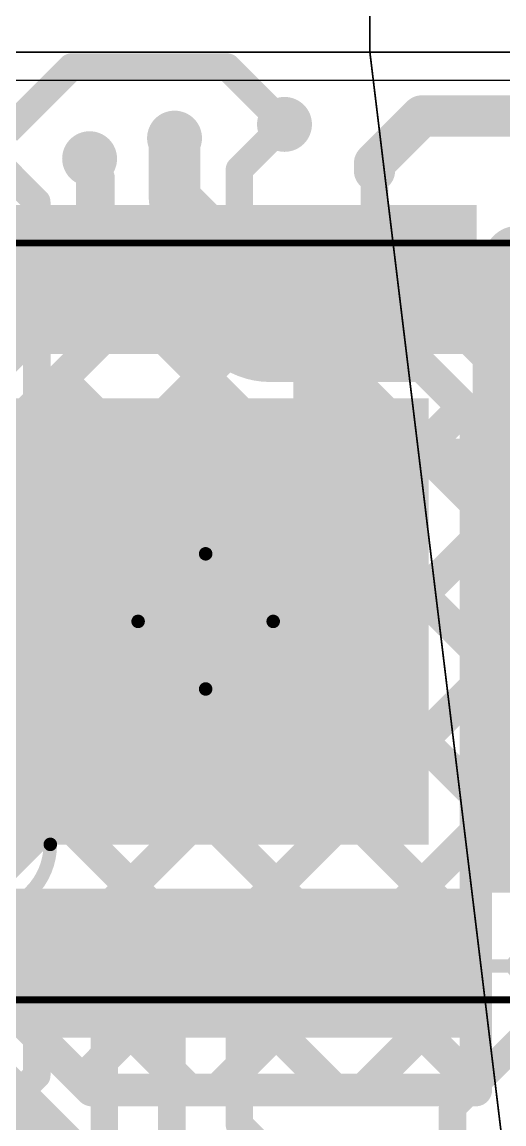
# Model space of a CAD drawing. Header units: millimetres. Extents: x 235 to 830, y 272 to 692.
# Drawn here: x 507.3 to 510.87, y 512.81 to 520.96 of the extents above; entities that cross this region are included whole.
import ezdxf

# ---------------------------------------------------------------- set-up
doc = ezdxf.new("R2010")
doc.units = ezdxf.units.MM
for name, color, linetype in [('BottomLayer', 5, 'Continuous'), ('BottomOverlay', 54, 'Continuous'), ('BottomPaste', 16, 'Continuous'), ('BottomSolder', 6, 'Continuous'), ('Mechanical1', 6, 'Continuous'), ('Mechanical7', 56, 'Continuous'), ('Mechanical9', 56, 'Continuous'), ('MultiLayer', 9, 'Continuous'), ('TopLayer', 1, 'Continuous'), ('ViaHoleLayer', 16, 'Continuous')]:
    doc.layers.add(name, color=color, linetype=linetype)

# ---------------------------------------------------------------- blocks, each defined once
blk = doc.blocks.new('VFQFN_32_MFRC52202HN1_157_B_12')
at = {"layer": 'BottomLayer'}
for points in [[(-1.905, 2.079), (-1.595, 2.079), (-1.905, 2.979), (-1.595, 2.979)], [(-1.405, 2.079), (-1.095, 2.079), (-1.405, 2.979), (-1.095, 2.979)], [(-0.905, 2.079), (-0.595, 2.079), (-0.905, 2.979), (-0.595, 2.979)], [(-0.405, 2.079), (-0.095, 2.079), (-0.405, 2.979), (-0.095, 2.979)], [(0.095, 2.079), (0.405, 2.079), (0.095, 2.979), (0.405, 2.979)], [(0.595, 2.079), (0.905, 2.079), (0.595, 2.979), (0.905, 2.979)], [(1.095, 2.079), (1.405, 2.079), (1.095, 2.979), (1.405, 2.979)], [(1.595, 2.079), (1.905, 2.079), (1.595, 2.979), (1.905, 2.979)], [(-2.979, 1.905), (-2.979, 1.595), (-2.079, 1.905), (-2.079, 1.595)], [(2.079, 1.905), (2.079, 1.595), (2.979, 1.905), (2.979, 1.595)], [(-1.55, -1.55), (1.55, -1.55), (-1.55, 1.55), (1.55, 1.55)], [(-2.979, 1.405), (-2.979, 1.095), (-2.079, 1.405), (-2.079, 1.095)], [(2.079, 1.405), (2.079, 1.095), (2.979, 1.405), (2.979, 1.095)], [(-2.979, 0.905), (-2.979, 0.595), (-2.079, 0.905), (-2.079, 0.595)], [(2.079, 0.905), (2.079, 0.595), (2.979, 0.905), (2.979, 0.595)], [(-2.979, 0.405), (-2.979, 0.095), (-2.079, 0.405), (-2.079, 0.095)], [(2.079, 0.405), (2.079, 0.095), (2.979, 0.405), (2.979, 0.095)], [(-2.979, -0.095), (-2.979, -0.405), (-2.079, -0.095), (-2.079, -0.405)], [(2.079, -0.095), (2.079, -0.405), (2.979, -0.095), (2.979, -0.405)], [(-2.979, -0.595), (-2.979, -0.905), (-2.079, -0.595), (-2.079, -0.905)], [(2.079, -0.595), (2.079, -0.905), (2.979, -0.595), (2.979, -0.905)], [(-2.979, -1.095), (-2.979, -1.405), (-2.079, -1.095), (-2.079, -1.405)], [(2.079, -1.095), (2.079, -1.405), (2.979, -1.095), (2.979, -1.405)], [(-2.979, -1.595), (-2.979, -1.905), (-2.079, -1.595), (-2.079, -1.905)], [(2.079, -1.595), (2.079, -1.905), (2.979, -1.595), (2.979, -1.905)], [(-1.905, -2.979), (-1.595, -2.979), (-1.905, -2.079), (-1.595, -2.079)], [(-1.405, -2.979), (-1.095, -2.979), (-1.405, -2.079), (-1.095, -2.079)], [(-0.905, -2.979), (-0.595, -2.979), (-0.905, -2.079), (-0.595, -2.079)], [(-0.405, -2.979), (-0.095, -2.979), (-0.405, -2.079), (-0.095, -2.079)], [(0.095, -2.979), (0.405, -2.979), (0.095, -2.079), (0.405, -2.079)], [(0.595, -2.979), (0.905, -2.979), (0.595, -2.079), (0.905, -2.079)], [(1.095, -2.979), (1.405, -2.979), (1.095, -2.079), (1.405, -2.079)], [(1.595, -2.979), (1.905, -2.979), (1.595, -2.079), (1.905, -2.079)]]:
    blk.add_solid(points, dxfattribs=at)
at = {"layer": 'BottomOverlay', "const_width": 0.2}
for points in [[(-2.55, 2.325), (-2.55, 2.55)], [(-2.55, 2.55), (-2.325, 2.55)], [(2.325, 2.55), (2.55, 2.55)], [(2.55, 2.325), (2.55, 2.55)], [(-2.55, -2.55), (-2.55, -2.325)], [(2.55, -2.55), (2.55, -2.325)], [(-2.55, -2.55), (-2.325, -2.55)], [(2.325, -2.55), (2.55, -2.55)]]:
    blk.add_lwpolyline(points, dxfattribs=at)
at = {"layer": 'BottomOverlay'}
for points, const_width in [([(-2.6, 2.55, 1), (-2.5, 2.55, 1)], 0.1), ([(-2.6, 2.55, 1), (-2.5, 2.55, 1)], 0.1), ([(-2.375, 2.55, 1), (-2.275, 2.55, 1)], 0.1), ([(2.275, 2.55, 1), (2.375, 2.55, 1)], 0.1), ([(2.5, 2.55, 1), (2.6, 2.55, 1)], 0.1), ([(2.5, 2.55, 1), (2.6, 2.55, 1)], 0.1), ([(-2.6, 2.325, 1), (-2.5, 2.325, 1)], 0.1), ([(2.5, 2.325, 1), (2.6, 2.325, 1)], 0.1), ([(-3.075, -2.4, 1), (-3.325, -2.4, 1)], 0.25), ([(-3.3875, -2.4, 1), (-3.2625, -2.4, 1)], 0.125), ([(-3.1375, -2.4, 1), (-3.0125, -2.4, 1)], 0.125), ([(-2.6, -2.325, 1), (-2.5, -2.325, 1)], 0.1), ([(2.5, -2.325, 1), (2.6, -2.325, 1)], 0.1), ([(-2.6, -2.55, 1), (-2.5, -2.55, 1)], 0.1), ([(-2.6, -2.55, 1), (-2.5, -2.55, 1)], 0.1), ([(-2.375, -2.55, 1), (-2.275, -2.55, 1)], 0.1), ([(2.275, -2.55, 1), (2.375, -2.55, 1)], 0.1), ([(2.5, -2.55, 1), (2.6, -2.55, 1)], 0.1), ([(2.5, -2.55, 1), (2.6, -2.55, 1)], 0.1)]:
    blk.add_lwpolyline(points, format="xyb", close=True, dxfattribs=dict(at, const_width=const_width))
at = {"layer": 'BottomPaste'}
for points in [[(-1.905, 2.079), (-1.595, 2.079), (-1.905, 2.979), (-1.595, 2.979)], [(-1.405, 2.079), (-1.095, 2.079), (-1.405, 2.979), (-1.095, 2.979)], [(-0.905, 2.079), (-0.595, 2.079), (-0.905, 2.979), (-0.595, 2.979)], [(-0.405, 2.079), (-0.095, 2.079), (-0.405, 2.979), (-0.095, 2.979)], [(0.095, 2.079), (0.405, 2.079), (0.095, 2.979), (0.405, 2.979)], [(0.595, 2.079), (0.905, 2.079), (0.595, 2.979), (0.905, 2.979)], [(1.095, 2.079), (1.405, 2.079), (1.095, 2.979), (1.405, 2.979)], [(1.595, 2.079), (1.905, 2.079), (1.595, 2.979), (1.905, 2.979)], [(-2.979, 1.905), (-2.979, 1.595), (-2.079, 1.905), (-2.079, 1.595)], [(2.079, 1.905), (2.079, 1.595), (2.979, 1.905), (2.979, 1.595)], [(-1.55, -1.55), (1.55, -1.55), (-1.55, 1.55), (1.55, 1.55)], [(-2.979, 1.405), (-2.979, 1.095), (-2.079, 1.405), (-2.079, 1.095)], [(2.079, 1.405), (2.079, 1.095), (2.979, 1.405), (2.979, 1.095)], [(-2.979, 0.905), (-2.979, 0.595), (-2.079, 0.905), (-2.079, 0.595)], [(2.079, 0.905), (2.079, 0.595), (2.979, 0.905), (2.979, 0.595)], [(-2.979, 0.405), (-2.979, 0.095), (-2.079, 0.405), (-2.079, 0.095)], [(2.079, 0.405), (2.079, 0.095), (2.979, 0.405), (2.979, 0.095)], [(-2.979, -0.095), (-2.979, -0.405), (-2.079, -0.095), (-2.079, -0.405)], [(2.079, -0.095), (2.079, -0.405), (2.979, -0.095), (2.979, -0.405)], [(-2.979, -0.595), (-2.979, -0.905), (-2.079, -0.595), (-2.079, -0.905)], [(2.079, -0.595), (2.079, -0.905), (2.979, -0.595), (2.979, -0.905)], [(-2.979, -1.095), (-2.979, -1.405), (-2.079, -1.095), (-2.079, -1.405)], [(2.079, -1.095), (2.079, -1.405), (2.979, -1.095), (2.979, -1.405)], [(-2.979, -1.595), (-2.979, -1.905), (-2.079, -1.595), (-2.079, -1.905)], [(2.079, -1.595), (2.079, -1.905), (2.979, -1.595), (2.979, -1.905)], [(-1.905, -2.979), (-1.595, -2.979), (-1.905, -2.079), (-1.595, -2.079)], [(-1.405, -2.979), (-1.095, -2.979), (-1.405, -2.079), (-1.095, -2.079)], [(-0.905, -2.979), (-0.595, -2.979), (-0.905, -2.079), (-0.595, -2.079)], [(-0.405, -2.979), (-0.095, -2.979), (-0.405, -2.079), (-0.095, -2.079)], [(0.095, -2.979), (0.405, -2.979), (0.095, -2.079), (0.405, -2.079)], [(0.595, -2.979), (0.905, -2.979), (0.595, -2.079), (0.905, -2.079)], [(1.095, -2.979), (1.405, -2.979), (1.095, -2.079), (1.405, -2.079)], [(1.595, -2.979), (1.905, -2.979), (1.595, -2.079), (1.905, -2.079)]]:
    blk.add_solid(points, dxfattribs=at)
at = {"layer": 'BottomSolder'}
for points in [[(-2.0066, 1.9774), (-1.4934, 1.9774), (-2.0066, 3.0806), (-1.4934, 3.0806)], [(-1.5066, 1.9774), (-0.9934, 1.9774), (-1.5066, 3.0806), (-0.9934, 3.0806)], [(-1.0066, 1.9774), (-0.4934, 1.9774), (-1.0066, 3.0806), (-0.4934, 3.0806)], [(-0.5066, 1.9774), (0.0066, 1.9774), (-0.5066, 3.0806), (0.0066, 3.0806)], [(-0.0066, 1.9774), (0.5066, 1.9774), (-0.0066, 3.0806), (0.5066, 3.0806)], [(0.4934, 1.9774), (1.0066, 1.9774), (0.4934, 3.0806), (1.0066, 3.0806)], [(0.9934, 1.9774), (1.5066, 1.9774), (0.9934, 3.0806), (1.5066, 3.0806)], [(1.4934, 1.9774), (2.0066, 1.9774), (1.4934, 3.0806), (2.0066, 3.0806)], [(-3.0806, 2.0066), (-3.0806, 1.4934), (-1.9774, 2.0066), (-1.9774, 1.4934)], [(1.9774, 2.0066), (1.9774, 1.4934), (3.0806, 2.0066), (3.0806, 1.4934)], [(-1.6516, -1.6516), (1.6516, -1.6516), (-1.6516, 1.6516), (1.6516, 1.6516)], [(-3.0806, 1.5066), (-3.0806, 0.9934), (-1.9774, 1.5066), (-1.9774, 0.9934)], [(1.9774, 1.5066), (1.9774, 0.9934), (3.0806, 1.5066), (3.0806, 0.9934)], [(-3.0806, 1.0066), (-3.0806, 0.4934), (-1.9774, 1.0066), (-1.9774, 0.4934)], [(1.9774, 1.0066), (1.9774, 0.4934), (3.0806, 1.0066), (3.0806, 0.4934)], [(-3.0806, 0.5066), (-3.0806, -0.0066), (-1.9774, 0.5066), (-1.9774, -0.0066)], [(1.9774, 0.5066), (1.9774, -0.0066), (3.0806, 0.5066), (3.0806, -0.0066)], [(-3.0806, 0.0066), (-3.0806, -0.5066), (-1.9774, 0.0066), (-1.9774, -0.5066)], [(1.9774, 0.0066), (1.9774, -0.5066), (3.0806, 0.0066), (3.0806, -0.5066)], [(-3.0806, -0.4934), (-3.0806, -1.0066), (-1.9774, -0.4934), (-1.9774, -1.0066)], [(1.9774, -0.4934), (1.9774, -1.0066), (3.0806, -0.4934), (3.0806, -1.0066)], [(-3.0806, -0.9934), (-3.0806, -1.5066), (-1.9774, -0.9934), (-1.9774, -1.5066)], [(1.9774, -0.9934), (1.9774, -1.5066), (3.0806, -0.9934), (3.0806, -1.5066)], [(-3.0806, -1.4934), (-3.0806, -2.0066), (-1.9774, -1.4934), (-1.9774, -2.0066)], [(1.9774, -1.4934), (1.9774, -2.0066), (3.0806, -1.4934), (3.0806, -2.0066)], [(-2.0066, -3.0806), (-1.4934, -3.0806), (-2.0066, -1.9774), (-1.4934, -1.9774)], [(-1.5066, -3.0806), (-0.9934, -3.0806), (-1.5066, -1.9774), (-0.9934, -1.9774)], [(-1.0066, -3.0806), (-0.4934, -3.0806), (-1.0066, -1.9774), (-0.4934, -1.9774)], [(-0.5066, -3.0806), (0.0066, -3.0806), (-0.5066, -1.9774), (0.0066, -1.9774)], [(-0.0066, -3.0806), (0.5066, -3.0806), (-0.0066, -1.9774), (0.5066, -1.9774)], [(0.4934, -3.0806), (1.0066, -3.0806), (0.4934, -1.9774), (1.0066, -1.9774)], [(0.9934, -3.0806), (1.5066, -3.0806), (0.9934, -1.9774), (1.5066, -1.9774)], [(1.4934, -3.0806), (2.0066, -3.0806), (1.4934, -1.9774), (2.0066, -1.9774)]]:
    blk.add_solid(points, dxfattribs=at)
at = {"layer": 'Mechanical7', "const_width": 0.1}
for points in [[(-2.55, -2.55), (-2.55, 2.55)], [(-2.55, 2.55), (2.55, 2.55)], [(2.55, -2.55), (2.55, 2.55)], [(-2.55, -2.55), (2.55, -2.55)]]:
    blk.add_lwpolyline(points, dxfattribs=at)
at = {"layer": 'Mechanical7'}
for points, const_width in [([(-2.575, 2.55, 1), (-2.525, 2.55, 1)], 0.05), ([(-2.575, 2.55, 1), (-2.525, 2.55, 1)], 0.05), ([(2.525, 2.55, 1), (2.575, 2.55, 1)], 0.05), ([(2.525, 2.55, 1), (2.575, 2.55, 1)], 0.05), ([(-1.15, -1.65, 1), (-2.15, -1.65, 1)], 0.1), ([(-2.175, -1.65, 1), (-2.125, -1.65, 1)], 0.05), ([(-1.175, -1.65, 1), (-1.125, -1.65, 1)], 0.05), ([(-2.575, -2.55, 1), (-2.525, -2.55, 1)], 0.05), ([(-2.575, -2.55, 1), (-2.525, -2.55, 1)], 0.05), ([(2.525, -2.55, 1), (2.575, -2.55, 1)], 0.05), ([(2.525, -2.55, 1), (2.575, -2.55, 1)], 0.05)]:
    blk.add_lwpolyline(points, format="xyb", close=True, dxfattribs=dict(at, const_width=const_width))
at = {"layer": 'Mechanical9'}
for points, const_width in [([(-2.8, -2.8), (-2.8, 2.8)], 0.05), ([(-2.8, 2.8), (2.8, 2.8)], 0.05), ([(2.8, -2.8), (2.8, 2.8)], 0.05), ([(0, -0.5), (0, 0.5)], 0.1), ([(-0.5, 0), (0.5, 0)], 0.1), ([(-2.8, -2.8), (2.8, -2.8)], 0.05)]:
    blk.add_lwpolyline(points, dxfattribs=dict(at, const_width=const_width))
for points, const_width in [([(-2.8125, 2.8, 1), (-2.7875, 2.8, 1)], 0.025), ([(-2.8125, 2.8, 1), (-2.7875, 2.8, 1)], 0.025), ([(2.7875, 2.8, 1), (2.8125, 2.8, 1)], 0.025), ([(2.7875, 2.8, 1), (2.8125, 2.8, 1)], 0.025), ([(-0.025, 0.5, 1), (0.025, 0.5, 1)], 0.05), ([(-0.525, 0, 1), (-0.475, 0, 1)], 0.05), ([(0.475, 0, 1), (0.525, 0, 1)], 0.05), ([(-0.025, -0.5, 1), (0.025, -0.5, 1)], 0.05), ([(-2.8125, -2.8, 1), (-2.7875, -2.8, 1)], 0.025), ([(-2.8125, -2.8, 1), (-2.7875, -2.8, 1)], 0.025), ([(2.7875, -2.8, 1), (2.8125, -2.8, 1)], 0.025), ([(2.7875, -2.8, 1), (2.8125, -2.8, 1)], 0.025)]:
    blk.add_lwpolyline(points, format="xyb", close=True, dxfattribs=dict(at, const_width=const_width))

msp = doc.modelspace()

# ---------------------------------------------------------------- linework, layer by layer
at = {"layer": 'BottomLayer'}
msp.add_line((474.1641, 520.533), (538.9341, 520.533), dxfattribs=at)
for points, const_width in [([(509.1406, 520.205, 1), (509.3438, 520.205, 1)], 0.2032), ([(510.182, 520.2675, 1), (510.3344, 520.2675, 1)], 0.1524), ([(510.182, 520.2675, 1), (510.3344, 520.2675, 1)], 0.1524), ([(508.3265, 520.1034, 1), (508.5297, 520.1034, 1)], 0.2032), ([(509.1914, 520.205, 1), (509.293, 520.205, 1)], 0.1016), ([(508.3773, 520.1034, 1), (508.4789, 520.1034, 1)], 0.1016), ([(507.6979, 519.951, 1), (507.9011, 519.951, 1)], 0.2032), ([(507.7487, 519.951, 1), (507.8503, 519.951, 1)], 0.1016), ([(507.7876, 519.9292, 1), (507.8892, 519.9292, 1)], 0.1016), ([(507.7876, 519.9292, 1), (507.8892, 519.9292, 1)], 0.1016), ([(507.8094, 519.951, 1), (507.911, 519.951, 1)], 0.1016), ([(507.8094, 519.951, 1), (507.911, 519.951, 1)], 0.1016), ([(509.8323, 519.9178, 1), (509.9847, 519.9178, 1)], 0.1524), ([(509.8323, 519.9178, 1), (509.9847, 519.9178, 1)], 0.1524), ([(507.7876, 519.8572, 1), (507.8892, 519.8572, 1)], 0.1016), ([(507.7876, 519.8572, 1), (507.8892, 519.8572, 1)], 0.1016), ([(508.8577, 519.8714, 1), (508.9593, 519.8714, 1)], 0.1016), ([(508.8577, 519.8714, 1), (508.9593, 519.8714, 1)], 0.1016), ([(509.8323, 519.8611, 1), (509.9847, 519.8611, 1)], 0.1524), ([(509.8577, 519.8611, 1), (509.9593, 519.8611, 1)], 0.1016), ([(507.8334, 519.8114, 1), (507.935, 519.8114, 1)], 0.1016), ([(507.8334, 519.8114, 1), (507.935, 519.8114, 1)], 0.1016), ([(507.3577, 519.6316, 1), (507.4593, 519.6316, 1)], 0.1016), ([(507.3577, 519.6316, 1), (507.4593, 519.6316, 1)], 0.1016), ([(510.8424, 519.2007, 1), (511.0964, 519.2007, 1)], 0.254), ([(510.4111, 519.2007, 1), (510.5127, 519.2007, 1)], 0.1016), ([(510.4111, 519.2007, 1), (510.5127, 519.2007, 1)], 0.1016), ([(510.3577, 519.1473, 1), (510.4593, 519.1473, 1)], 0.1016), ([(510.3577, 519.1473, 1), (510.4593, 519.1473, 1)], 0.1016), ([(507.3577, 519.0566, 1), (507.4593, 519.0566, 1)], 0.1016), ([(507.3577, 519.0566, 1), (507.4593, 519.0566, 1)], 0.1016), ([(507.8334, 519.0809, 1), (507.935, 519.0809, 1)], 0.1016), ([(507.8334, 519.0809, 1), (507.935, 519.0809, 1)], 0.1016), ([(507.8577, 519.0566, 1), (507.9593, 519.0566, 1)], 0.1016), ([(508.3577, 519.0566, 1), (508.4593, 519.0566, 1)], 0.1016), ([(508.3773, 519.0761, 1), (508.4789, 519.0761, 1)], 0.1016), ([(508.3773, 519.0761, 1), (508.4789, 519.0761, 1)], 0.1016), ([(508.8577, 519.0566, 1), (508.9593, 519.0566, 1)], 0.1016), ([(509.3577, 519.0566, 1), (509.4593, 519.0566, 1)], 0.1016), ([(509.8577, 519.0566, 1), (509.9593, 519.0566, 1)], 0.1016), ([(510.3577, 519.0566, 1), (510.4593, 519.0566, 1)], 0.1016), ([(509.3577, 517.976, 1), (509.4593, 517.976, 1)], 0.1016), ([(509.3577, 517.976, 1), (509.4593, 517.976, 1)], 0.1016), ([(507.3577, 517.7776, 1), (507.4593, 517.7776, 1)], 0.1016), ([(507.3577, 517.7776, 1), (507.4593, 517.7776, 1)], 0.1016), ([(509.8577, 517.7776, 1), (509.9593, 517.7776, 1)], 0.1016), ([(509.8577, 517.7776, 1), (509.9593, 517.7776, 1)], 0.1016), ([(507.5077, 517.6276, 1), (507.6093, 517.6276, 1)], 0.1016), ([(507.5077, 517.6276, 1), (507.6093, 517.6276, 1)], 0.1016), ([(509.7061, 517.6276, 1), (509.8077, 517.6276, 1)], 0.1016), ([(509.7061, 517.6276, 1), (509.8077, 517.6276, 1)], 0.1016), ([(509.7077, 517.6276, 1), (509.8093, 517.6276, 1)], 0.1016), ([(509.7077, 517.6276, 1), (509.8093, 517.6276, 1)], 0.1016), ([(509.7077, 517.6276, 1), (509.8093, 517.6276, 1)], 0.1016), ([(508.3577, 516.7776, 1), (508.4593, 516.7776, 1)], 0.1016), ([(508.3577, 516.7776, 1), (508.4593, 516.7776, 1)], 0.1016), ([(508.3577, 516.7776, 1), (508.4593, 516.7776, 1)], 0.1016), ([(508.6077, 516.5276, 1), (508.7093, 516.5276, 1)], 0.1016), ([(508.6077, 516.5276, 1), (508.7093, 516.5276, 1)], 0.1016), ([(507.5077, 516.2776, 1), (507.6093, 516.2776, 1)], 0.1016), ([(507.3577, 513.9986, 1), (507.4593, 513.9986, 1)], 0.1016), ([(507.8577, 513.9986, 1), (507.9593, 513.9986, 1)], 0.1016), ([(508.3577, 513.9986, 1), (508.4593, 513.9986, 1)], 0.1016), ([(508.8577, 513.9986, 1), (508.9593, 513.9986, 1)], 0.1016), ([(507.3577, 513.1683, 1), (507.4593, 513.1683, 1)], 0.1016), ([(507.3577, 513.1683, 1), (507.4593, 513.1683, 1)], 0.1016), ([(510.4353, 512.9324, 1), (510.5369, 512.9324, 1)], 0.1016), ([(510.4353, 512.9324, 1), (510.5369, 512.9324, 1)], 0.1016), ([(508.8577, 512.8034, 1), (508.9593, 512.8034, 1)], 0.1016), ([(508.8577, 512.8034, 1), (508.9593, 512.8034, 1)], 0.1016)]:
    msp.add_lwpolyline(points, format="xyb", close=True, dxfattribs=dict(at, const_width=const_width))
for points, const_width in [([(509.9085, 519.9178), (510.2582, 520.2675)], 0.3048), ([(510.2582, 520.2675), (511.4012, 520.2675)], 0.3048), ([(506.8351, 520.205), (507.4085, 519.6316)], 0.2032), ([(508.9085, 519.8714), (509.2422, 520.205)], 0.2032), ([(508.4281, 519.0761), (508.4281, 520.1034)], 0.2032), ([(507.7995, 519.951), (507.8602, 519.951)], 0.2032), ([(507.8384, 519.9292), (507.8602, 519.951)], 0.2032), ([(507.8384, 519.8572), (507.8384, 519.9292)], 0.2032), ([(509.9085, 519.8611), (509.9085, 519.9178)], 0.3048), ([(507.8384, 519.8572), (507.8842, 519.8114)], 0.2032), ([(508.9085, 519.0566), (508.9085, 519.8714)], 0.2032), ([(509.9085, 519.0566), (509.9085, 519.8611)], 0.2032), ([(507.8842, 519.0809), (507.8842, 519.8114)], 0.2032), ([(507.4085, 519.0566), (507.4085, 519.6316)], 0.2032), ([(510.9694, 519.2007), (511.9637, 519.2007)], 0.508), ([(510.4085, 519.1473), (510.4619, 519.2007)], 0.2032), ([(510.4619, 519.2007), (510.9694, 519.2007)], 0.2032), ([(510.4085, 519.0566), (510.4085, 519.1473)], 0.2032), ([(507.4085, 517.7776), (507.4085, 519.0566)], 0.2032), ([(507.8842, 519.0809), (507.9085, 519.0566)], 0.2032), ([(508.4085, 519.0566), (508.4281, 519.0761)], 0.2032), ([(509.4085, 517.976), (509.4085, 519.0566)], 0.2032), ([(509.4085, 517.976), (509.7569, 517.6276)], 0.2032), ([(507.4085, 517.7776), (507.5585, 517.6276)], 0.2032), ([(509.7585, 517.6276), (509.9085, 517.7776)], 0.2032), ([(509.9085, 517.7776), (511.1875, 517.7776)], 0.2032), ([(507.5585, 517.6276), (508.4085, 516.7776)], 0.2032), ([(508.6585, 516.5276), (509.7585, 517.6276)], 0.2032), ([(509.7569, 517.6276), (509.7585, 517.6276)], 0.2032), ([(506.1295, 516.7776), (508.4085, 516.7776)], 0.2032), ([(508.4085, 516.7776), (508.6585, 516.5276)], 0.2032), ([(506.1295, 516.2776), (507.5585, 516.2776)], 0.2032), ([(507.4085, 513.1683), (507.4085, 513.9986)], 0.2032), ([(507.9085, 512.4822), (507.9085, 513.9986)], 0.2032), ([(508.4085, 512.4256), (508.4085, 513.9986)], 0.2032), ([(508.9085, 512.8034), (508.9085, 513.9986)], 0.2032), ([(510.4861, 512.9324), (511.1875, 513.6339)], 0.2032), ([(506.1942, 511.954), (507.4085, 513.1683)], 0.2032), ([(510.4861, 509.9098), (510.4861, 512.9324)], 0.2032), ([(508.9085, 512.8034), (509.7585, 511.9534)], 0.2032)]:
    msp.add_lwpolyline(points, dxfattribs=dict(at, const_width=const_width))
at = {"layer": 'Mechanical1', "const_width": 0.0127}
for points in [[(509.8741, 520.74), (509.8741, 586.24)], [(494.8741, 520.74), (516.8741, 520.74)], [(509.8741, 520.74), (516.0741, 469.74)]]:
    msp.add_lwpolyline(points, dxfattribs=at)
at = {"layer": 'Mechanical1', "const_width": 0.00635}
msp.add_lwpolyline([(509.8709, 520.74, 1), (509.8773, 520.74, 1)], format="xyb", close=True, dxfattribs=at)
msp.add_lwpolyline([(509.8709, 520.74, 1), (509.8773, 520.74, 1)], format="xyb", close=True, dxfattribs=at)
at = {"layer": 'MultiLayer', "const_width": 0.2032}
for points in [[(509.1406, 520.205, 1), (509.3438, 520.205, 1)], [(508.3265, 520.1034, 1), (508.5297, 520.1034, 1)], [(507.6979, 519.951, 1), (507.9011, 519.951, 1)]]:
    msp.add_lwpolyline(points, format="xyb", close=True, dxfattribs=at)
at = {"layer": 'TopLayer'}
msp.add_line((474.1641, 520.533), (538.9341, 520.533), dxfattribs=at)
for points, const_width in [([(507.1899, 520.1542), (507.6643, 520.6286)], 0.2032), ([(507.6643, 520.6286), (508.8186, 520.6286)], 0.2032), ([(508.8186, 520.6286), (509.2422, 520.205)], 0.2032), ([(508.4281, 519.6526), (508.4281, 520.1034)], 0.381), ([(507.7995, 519.062), (507.7995, 519.951)], 0.2032), ([(508.4281, 519.6526), (509.134, 518.9467)], 0.381), ([(508.1742, 519.251), (508.6289, 518.7963)], 0.2413), ([(508.1742, 519.062), (508.1742, 519.251)], 0.2413), ([(508.1479, 518.9242), (508.3244, 519.1007)], 0.2413), ([(509.134, 518.9467), (510.5679, 518.9467)], 0.508), ([(510.5679, 518.9467), (511.2488, 518.2657)], 0.635), ([(504.4893, 515.7518), (507.7995, 519.062)], 0.2032), ([(508.1178, 518.8643), (510.6583, 516.3238)], 0.2413), ([(504.7548, 515.4875), (508.0639, 518.7965)], 0.2413), ([(505.2721, 514.9708), (508.8227, 518.5214)], 0.2413), ([(506.1267, 514.7477), (509.7986, 518.4196)], 0.2413), ([(509.134, 518.4196), (510.2597, 518.4196)], 0.2413), ([(509.6401, 518.4196), (510.6583, 517.4015)], 0.2413), ([(510.2597, 518.4196), (510.6583, 518.0211)], 0.2413), ([(507.5859, 518.3186), (510.6583, 515.2462)], 0.2413), ([(506.6655, 514.2089), (510.568, 518.1114)], 0.2413), ([(510.6583, 513.0602), (510.6583, 518.0211)], 0.2413), ([(507.0471, 517.7798), (510.6583, 514.1686)], 0.2413), ([(506.5083, 517.2409), (510.6583, 513.0909)], 0.2413), ([(507.2043, 513.6701), (510.6583, 517.124)], 0.2413), ([(505.9694, 516.7021), (509.6113, 513.0602)], 0.2413), ([(505.4306, 516.1633), (508.5337, 513.0602)], 0.2413), ([(507.7431, 513.1313), (510.6583, 516.0464)], 0.2413), ([(508.7497, 513.0602), (510.6583, 514.9688)], 0.2413), ([(509.8274, 513.0602), (510.6583, 513.8911)], 0.2413), ([(507.0514, 513.823), (507.8142, 513.0602)], 0.2413), ([(506.633, 513.4062), (507.5695, 512.4697)], 0.635), ([(507.8142, 513.0602), (510.6583, 513.0602)], 0.2413)]:
    msp.add_lwpolyline(points, dxfattribs=dict(at, const_width=const_width))
for points, const_width in [([(507.6135, 520.6286, 1), (507.7151, 520.6286, 1)], 0.1016), ([(507.6135, 520.6286, 1), (507.7151, 520.6286, 1)], 0.1016), ([(508.7678, 520.6286, 1), (508.8694, 520.6286, 1)], 0.1016), ([(508.7678, 520.6286, 1), (508.8694, 520.6286, 1)], 0.1016), ([(509.1406, 520.205, 1), (509.3438, 520.205, 1)], 0.2032), ([(508.3265, 520.1034, 1), (508.5297, 520.1034, 1)], 0.2032), ([(508.3329, 520.1034, 1), (508.5234, 520.1034, 1)], 0.1905), ([(509.1914, 520.205, 1), (509.293, 520.205, 1)], 0.1016), ([(507.6979, 519.951, 1), (507.9011, 519.951, 1)], 0.2032), ([(507.7487, 519.951, 1), (507.8503, 519.951, 1)], 0.1016), ([(508.3329, 519.6526, 1), (508.5234, 519.6526, 1)], 0.1905), ([(508.3329, 519.6526, 1), (508.5234, 519.6526, 1)], 0.1905), ([(508.1138, 519.251, 1), (508.2345, 519.251, 1)], 0.1206), ([(508.1138, 519.251, 1), (508.2345, 519.251, 1)], 0.1206), ([(508.2641, 519.1007, 1), (508.3848, 519.1007, 1)], 0.1206), ([(509.007, 518.9467, 1), (509.261, 518.9467, 1)], 0.254), ([(510.4091, 518.9467, 1), (510.7266, 518.9467, 1)], 0.3175), ([(510.4409, 518.9467, 1), (510.6949, 518.9467, 1)], 0.254), ([(507.7487, 519.062, 1), (507.8503, 519.062, 1)], 0.1016), ([(507.7487, 519.062, 1), (507.8503, 519.062, 1)], 0.1016), ([(508.1138, 519.062, 1), (508.2345, 519.062, 1)], 0.1206), ([(508.1138, 519.062, 1), (508.2345, 519.062, 1)], 0.1206), ([(508.1138, 519.062, 1), (508.2345, 519.062, 1)], 0.1206), ([(509.0388, 518.9467, 1), (509.2293, 518.9467, 1)], 0.1905), ([(508.0876, 518.9242, 1), (508.2082, 518.9242, 1)], 0.1206), ([(508.0574, 518.8643, 1), (508.1781, 518.8643, 1)], 0.1206), ([(508.0035, 518.7965, 1), (508.1242, 518.7965, 1)], 0.1206), ([(508.0035, 518.7965, 1), (508.1242, 518.7965, 1)], 0.1206), ([(508.0041, 518.7971, 1), (508.1248, 518.7971, 1)], 0.1206), ([(508.5686, 518.7963, 1), (508.6892, 518.7963, 1)], 0.1206), ([(508.5686, 518.7963, 1), (508.6892, 518.7963, 1)], 0.1206), ([(508.7624, 518.5214, 1), (508.8831, 518.5214, 1)], 0.1206), ([(509.0737, 518.4196, 1), (509.1944, 518.4196, 1)], 0.1206), ([(509.0737, 518.4196, 1), (509.1944, 518.4196, 1)], 0.1206), ([(509.5797, 518.4196, 1), (509.7004, 518.4196, 1)], 0.1206), ([(509.7383, 518.4196, 1), (509.8589, 518.4196, 1)], 0.1206), ([(510.1994, 518.4196, 1), (510.3201, 518.4196, 1)], 0.1206), ([(510.1994, 518.4196, 1), (510.3201, 518.4196, 1)], 0.1206), ([(507.5256, 518.3186, 1), (507.6462, 518.3186, 1)], 0.1206), ([(510.5077, 518.1114, 1), (510.6283, 518.1114, 1)], 0.1206), ([(510.5979, 518.0211, 1), (510.7186, 518.0211, 1)], 0.1206), ([(510.5979, 518.0211, 1), (510.7186, 518.0211, 1)], 0.1206), ([(510.5979, 517.4015, 1), (510.7186, 517.4015, 1)], 0.1206), ([(510.5979, 517.124, 1), (510.7186, 517.124, 1)], 0.1206), ([(510.5979, 516.3238, 1), (510.7186, 516.3238, 1)], 0.1206), ([(510.5979, 516.0464, 1), (510.7186, 516.0464, 1)], 0.1206), ([(510.5979, 515.2462, 1), (510.7186, 515.2462, 1)], 0.1206), ([(510.5979, 514.9688, 1), (510.7186, 514.9688, 1)], 0.1206), ([(510.5979, 514.1686, 1), (510.7186, 514.1686, 1)], 0.1206), ([(510.5979, 513.8911, 1), (510.7186, 513.8911, 1)], 0.1206), ([(507.144, 513.6701, 1), (507.2646, 513.6701, 1)], 0.1206), ([(507.6828, 513.1313, 1), (507.8034, 513.1313, 1)], 0.1206), ([(507.7538, 513.0602, 1), (507.8745, 513.0602, 1)], 0.1206), ([(507.7538, 513.0602, 1), (507.8745, 513.0602, 1)], 0.1206), ([(508.4734, 513.0602, 1), (508.594, 513.0602, 1)], 0.1206), ([(508.6894, 513.0602, 1), (508.8101, 513.0602, 1)], 0.1206), ([(509.551, 513.0602, 1), (509.6716, 513.0602, 1)], 0.1206), ([(509.767, 513.0602, 1), (509.8877, 513.0602, 1)], 0.1206), ([(510.5979, 513.0909, 1), (510.7186, 513.0909, 1)], 0.1206), ([(510.5979, 513.0602, 1), (510.7186, 513.0602, 1)], 0.1206), ([(510.5979, 513.0602, 1), (510.7186, 513.0602, 1)], 0.1206)]:
    msp.add_lwpolyline(points, format="xyb", close=True, dxfattribs=dict(at, const_width=const_width))
at = {"layer": 'TopLayer', "const_width": 0.2413}
for points in [[(508.1742, 519.062, -0.199482), (508.0639, 518.7965)], [(508.1742, 519.062, -0.198912), (508.0644, 518.7971)], [(509.134, 518.4196, -0.331763), (508.6289, 518.7963)]]:
    msp.add_lwpolyline(points, format="xyb", dxfattribs=at)
at = {"layer": 'ViaHoleLayer', "const_width": 0.1016}
for points in [[(509.1914, 520.205, 1), (509.293, 520.205, 1)], [(508.3773, 520.1034, 1), (508.4789, 520.1034, 1)], [(507.7487, 519.951, 1), (507.8503, 519.951, 1)]]:
    msp.add_lwpolyline(points, format="xyb", close=True, dxfattribs=at)

# ---------------------------------------------------------------- block references
msp.add_blockref('VFQFN_32_MFRC52202HN1_157_B_12', (508.6585, 516.5276))

doc.saveas('drawing.dxf')
